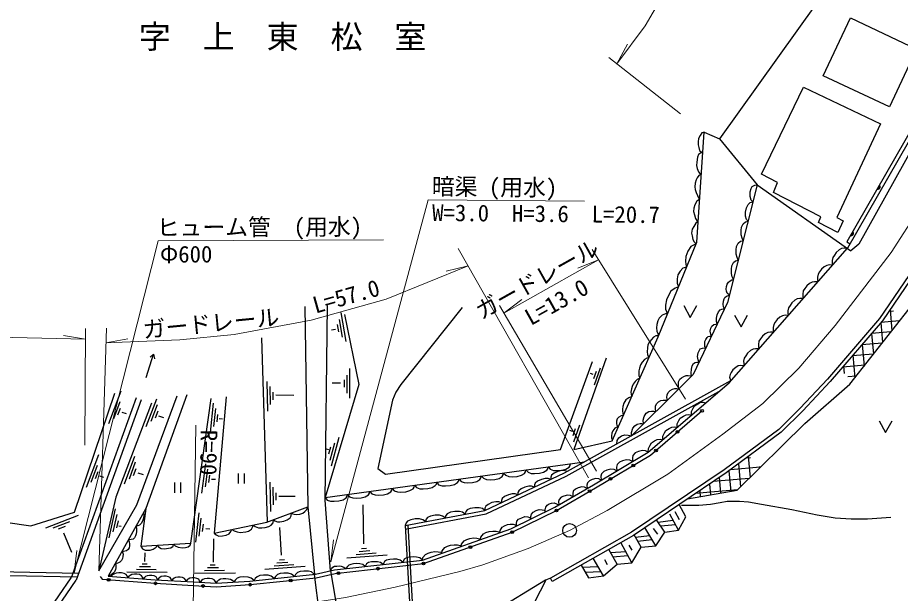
# Model space of a CAD drawing. Units: millimetres at full size, sheet at 1:1000; details may follow other scales. Extents: x 40000 to 680000, y 20000 to 380000.
# Drawn here: x 404575 to 501259, y 254556 to 317585 of the extents above; entities that cross this region are included whole.
import ezdxf
from ezdxf.enums import TextEntityAlignment as Align

# ---------------------------------------------------------------- set-up
doc = ezdxf.new("R2010")
doc.units = ezdxf.units.MM
doc.header["$LTSCALE"] = 1000
doc.linetypes.add('CHAIN', pattern=[18.5, 12, -1.5, 3.5, -1.5])
for name, color, linetype, lineweight in [('M-BGD', 7, 'Continuous', 25), ('M-BMK', 2, 'CHAIN', 13), ('M-BMK-SRVR', 3, 'Continuous', 25), ('M-STR-HTXT', 7, 'Continuous', 13)]:
    doc.layers.add(name, color=color, linetype=linetype, lineweight=lineweight)
doc.layers.add('M-BMK-HTXT', color=7, linetype='Continuous')
doc.styles.add('ＭＳ ゴシック', font='')
doc.styles.get('ＭＳ ゴシック').set_extended_font_data('MS Gothic')

msp = doc.modelspace()

# ---------------------------------------------------------------- hatches: boundary and pattern name
at = {"layer": 'M-BGD'}
for points in [[(498996, 299285), (498681, 298744, 0.84072)], [(496078, 294202), (495762, 293662, 0.84072)]]:
    msp.add_hatch(color=256, dxfattribs=at).paths.add_polyline_path(points)

# ---------------------------------------------------------------- linework, layer by layer
for p, q in [((495404, 293035), (495751, 292836)), ((439964, 285303), (440524, 282111)), ((500527, 285460), (499981, 285412)), ((500133, 285636), (500337, 283311)), ((439792, 284545), (440133, 282605)), ((501184, 284388), (499127, 284208)), ((439403, 283455), (438945, 283375)), ((439587, 283982), (439727, 283180)), ((499129, 284210), (499321, 282019)), ((431929, 262344), (431310, 282517)), ((500230, 283176), (498082, 282988)), ((498104, 283014), (498304, 280727)), ((499276, 281963), (497036, 281767)), ((497080, 281817), (497288, 279435)), ((419471, 280736), (419097, 280397)), ((498322, 280750), (495991, 280546)), ((496055, 280621), (496272, 278143)), ((497368, 279537), (494945, 279325)), ((495030, 279425), (495101, 278615)), ((440634, 278459), (440634, 276490)), ((440935, 279177), (440933, 275936)), ((467613, 278533), (467319, 278624)), ((467925, 278826), (467658, 278057)), ((468378, 279218), (467734, 277357)), ((431988, 274512), (431922, 277752)), ((439951, 277553), (439017, 277563)), ((440334, 277941), (440334, 277126)), ((496414, 278324), (495489, 278244)), ((414565, 273139), (415912, 276714)), ((432274, 275235), (432233, 277205)), ((432563, 275760), (432546, 276574)), ((417551, 275957), (410436, 256270)), ((418115, 275753), (410974, 255994)), ((418668, 272823), (419804, 275858)), ((432860, 276279), (434818, 276256)), ((415098, 273705), (415793, 275548)), ((415562, 274084), (415849, 274846)), ((419200, 273390), (419891, 275234)), ((425680, 272155), (426032, 275376)), ((426056, 272835), (426270, 274793)), ((415990, 274382), (416450, 274228)), ((419663, 273770), (419949, 274533)), ((420014, 273985), (420548, 273795)), ((426411, 273318), (426499, 274128)), ((426654, 273698), (427026, 273648)), ((466099, 272970), (465455, 271109)), ((465334, 272284), (465040, 272376)), ((465646, 272578), (465380, 271808)), ((439284, 270990), (438757, 269092)), ((439765, 271601), (438898, 268479)), ((412104, 266176), (413452, 269750)), ((438665, 270253), (438412, 270324)), ((438856, 270570), (438638, 269786)), ((416276, 266528), (417413, 269563)), ((416808, 267095), (417499, 268939)), ((484851, 269408), (484375, 269366)), ((484603, 269534), (484803, 267245)), ((412638, 266741), (413333, 268584)), ((413102, 267121), (413389, 267883)), ((417271, 267475), (417557, 268238)), ((424757, 265535), (425178, 268748)), ((425147, 266207), (425403, 268160)), ((482481, 267967), (482678, 265719)), ((485916, 268372), (482640, 268085)), ((483542, 268751), (483763, 266218)), ((485826, 268460), (485842, 268271)), ((413532, 267421), (413984, 267264)), ((417747, 267760), (418306, 267576)), ((425512, 266682), (425618, 267490)), ((425822, 267067), (426252, 267038)), ((428717, 267690), (428717, 266572)), ((429384, 267690), (429384, 266572)), ((484692, 267135), (480764, 266792)), ((481416, 267231), (481566, 265524)), ((421737, 266689), (421737, 265571)), ((422403, 266689), (422403, 265571)), ((432324, 263504), (432249, 266744)), ((432608, 264228), (432562, 266198)), ((483438, 265896), (478836, 265494)), ((480350, 266513), (480453, 265330)), ((432896, 264754), (432877, 265568)), ((433170, 265189), (434988, 265189)), ((478217, 265077), (478229, 264940)), ((479283, 265795), (479341, 265135)), ((442480, 259965), (442406, 264262)), ((407671, 261732), (411227, 263129)), ((414590, 260642), (415297, 263804)), ((415039, 261276), (415469, 263199)), ((424097, 260151), (424449, 263372)), ((476967, 261456), (476001, 263211)), ((477060, 262616), (476577, 263482)), ((408449, 261715), (410282, 262436)), ((415445, 261717), (415623, 262512)), ((424473, 260831), (424687, 262789)), ((424828, 261314), (424916, 262124)), ((447312, 262047), (448019, 249662)), ((475461, 261263), (474554, 262611)), ((474731, 262347), (476357, 262564)), ((475007, 261937), (476617, 262091)), ((409041, 261626), (409799, 261924)), ((409603, 261186), (410466, 259068)), ((415656, 261948), (415905, 261894)), ((425170, 261672), (425623, 261631)), ((433469, 258739), (433290, 261756)), ((447015, 261992), (447720, 249645)), ((474485, 259746), (473273, 261749)), ((474683, 261039), (474239, 261660)), ((426041, 257974), (426056, 260516)), ((471854, 257885), (470657, 260132)), ((472867, 259607), (472099, 260958)), ((472236, 260717), (473787, 260900)), ((472483, 260283), (474058, 260451)), ((441967, 259148), (443166, 259237)), ((442250, 259470), (442792, 259510)), ((470228, 257753), (469311, 259368)), ((469513, 259013), (471184, 259142)), ((471902, 259277), (471558, 259826)), ((418489, 258973), (418462, 258041)), ((433251, 258213), (433792, 258253)), ((440634, 258447), (445060, 258777)), ((441655, 258824), (443828, 258986)), ((468734, 256476), (467612, 258404)), ((469177, 257670), (468897, 258230)), ((469770, 258560), (471422, 258696)), ((411242, 256736), (370150, 257521)), ((417577, 257205), (419756, 257181)), ((417916, 257501), (419118, 257488)), ((418225, 257798), (418769, 257792)), ((425367, 257373), (426569, 257387)), ((425670, 257676), (426213, 257683)), ((431634, 257190), (436060, 257520)), ((432655, 257567), (434829, 257729)), ((432967, 257891), (434166, 257980)), ((466441, 257407), (468131, 257512)), ((404837, 248129), (410436, 256270)), ((416528, 256916), (420966, 256868)), ((423992, 256756), (428430, 256809)), ((425035, 257069), (427214, 257095)), ((438772, 243372), (437103, 256635)), ((438854, 257026), (441033, 244356)), ((463122, 255856), (462948, 256217)), ((466767, 256860), (468463, 256942)), ((405670, 248282), (410974, 255994))]:
    msp.add_line(p, q, dxfattribs=at)
for points in [[(513774, 341478), (513078, 336639), (512133, 331465), (511352, 327660), (509995, 321657), (509173, 318338), (508379, 315547), (503587, 305070), (496724, 292793), (495839, 292065)], [(520843, 340144), (520125, 335786), (519252, 330857), (517734, 324056), (516453, 319046), (515639, 316209), (508745, 298978), (498969, 284638), (493285, 278001), (490295, 274816), (487936, 272494), (481947, 268070), (471811, 261246), (462948, 256217), (462381, 255991), (456663, 252486), (431350, 249339)], [(520879, 337899), (520519, 335718), (519644, 330778), (518123, 323963), (516840, 318941), (516018, 316080), (509100, 298789), (499287, 284394), (493582, 277734), (490582, 274536), (488197, 272189), (482177, 267743), (472022, 260906), (463122, 255856)], [(496695, 328072), (494161, 322086), (481461, 304306)], [(507460, 316138), (502884, 306068), (495404, 293035)], [(507824, 315972), (503241, 305886), (495461, 292331)], [(469054, 280290), (465498, 270321), (469705, 271245), (474715, 282656), (478977, 293010), (479753, 305062)], [(479753, 305062), (479507, 304965), (479323, 304681), (479152, 304349), (479117, 303995), (479122, 303654), (479170, 303357), (479273, 303046), (479426, 302884), (479609, 302830), (479381, 302758), (479167, 302587), (479041, 302314), (478968, 301749), (478948, 301403), (478997, 301071), (479136, 300695), (479292, 300511), (479457, 300457), (479191, 300305), (479012, 300054), (478886, 299830), (478799, 299452), (478763, 299069), (478795, 298762), (478909, 298435), (479026, 298127), (479132, 297861), (479280, 297715), (478969, 297488), (478748, 297103), (478645, 296719), (478614, 296370), (478702, 296000), (478814, 295600), (478954, 295392), (479122, 295263), (478848, 295082), (478621, 294726), (478462, 294416), (478394, 293997), (478460, 293702), (478522, 293287), (478660, 293054), (478897, 292816), (478319, 292533), (477996, 292020), (477779, 291421), (477713, 290915), (477777, 290541), (477853, 290278), (477440, 290140), (477145, 289825), (476903, 289430), (476823, 288995), (476809, 288532), (476961, 288113), (476594, 287958), (476127, 287654), (475884, 287221), (475633, 286701), (475537, 286115), (475544, 285662), (475749, 285167), (475524, 285146), (475182, 285000), (474858, 284697), (474706, 284406), (474577, 283994), (474561, 283632), (474593, 283270), (474678, 283002), (474761, 282766), (474472, 282738), (474222, 282591), (473955, 282324), (473756, 282025), (473611, 281748), (473551, 281442), (473519, 281013), (473547, 280694), (473704, 280352), (473492, 280296), (473248, 280153), (472997, 279867), (472803, 279563), (472682, 279222), (472630, 278928), (472601, 278647), (472623, 278413), (472718, 278106), (472440, 277961), (472204, 277731), (471978, 277462), (471892, 277207), (471805, 276938), (471752, 276596), (471775, 276345), (471847, 276123), (471512, 275961), (471179, 275736), (470967, 275392), (470853, 275018), (470809, 274711), (470834, 274497), (470875, 274300), (470937, 274049), (470683, 273991), (470415, 273855), (470248, 273658), (470156, 273396), (470157, 273111), (470213, 272959), (470383, 272787), (470193, 272741), (470000, 272624), (469782, 272335), (469675, 272081), (469610, 271799), (469625, 271537), (469676, 271384), (469707, 271245)], [(479753, 305062), (481461, 304306), (485586, 299279), (495839, 292065)], [(485586, 299279), (482332, 286405), (478583, 278523), (477305, 277234), (471811, 271805)], [(477939, 264890), (483383, 265843), (490799, 273166), (495732, 277457), (507213, 292053), (509100, 298789)], [(485112, 297407), (484925, 297603), (484815, 298001), (484814, 298532), (484937, 298880), (485039, 299093), (485310, 299239), (485586, 299279)], [(484576, 295287), (484421, 295494), (484311, 295835), (484286, 296303), (484401, 296760), (484579, 297130), (484823, 297337), (485112, 297407)], [(484040, 293166), (483917, 293441), (483821, 293811), (483821, 294277), (483865, 294639), (484043, 295009), (484287, 295216), (484576, 295287)], [(483505, 291046), (483381, 291320), (483285, 291690), (483285, 292156), (483329, 292519), (483507, 292889), (483751, 293096), (484040, 293166)], [(423124, 276283), (418616, 263861), (414502, 256443), (419653, 256051), (423836, 255819), (426318, 255673), (430023, 255906), (437210, 256646), (439279, 257124), (448927, 258202), (458593, 261608), (463412, 263982), (467656, 266452), (473651, 270003), (482509, 277621), (495461, 292331)], [(495461, 292331), (495107, 292351), (494824, 292302), (494544, 292154), (494237, 291879), (494030, 291590), (493862, 291340), (493796, 290991), (493803, 290734), (493844, 290494)], [(482969, 288926), (482845, 289200), (482749, 289570), (482749, 290036), (482793, 290399), (482971, 290769), (483215, 290976), (483505, 291046)], [(493844, 290494), (493490, 290514), (493206, 290465), (492927, 290317), (492620, 290042), (492413, 289753), (492245, 289503), (492179, 289155), (492186, 288897), (492227, 288658)], [(478397, 278334), (478340, 278663), (478385, 279102), (478461, 279457), (478605, 279729), (478779, 279836), (478954, 279860), (479115, 279868), (479221, 279864), (479121, 280130), (479051, 280494), (479126, 280889), (479206, 281099), (479341, 281309), (479586, 281409), (479827, 281440), (479971, 281441), (479850, 281598), (479838, 281843), (479850, 282129), (479952, 282349), (480100, 282580), (480221, 282674), (480383, 282704), (480579, 282719), (480487, 282922), (480440, 283257), (480491, 283576), (480608, 283802), (480843, 283978), (481032, 284029), (481213, 284053), (481139, 284319), (481126, 284668), (481192, 285056), (481325, 285394), (481530, 285611), (481720, 285679), (481868, 285704), (481997, 285702), (481895, 285919), (481862, 286218), (481878, 286556), (481961, 286794), (482049, 286959), (482209, 287095), (482531, 287193), (482305, 287420), (482206, 287630), (482179, 287864), (482218, 288135), (482294, 288424), (482447, 288638), (482621, 288757), (482812, 288893), (482969, 288926)], [(492227, 288658), (491873, 288678), (491589, 288629), (491310, 288481), (491003, 288206), (490796, 287917), (490628, 287667), (490562, 287318), (490569, 287061), (490610, 286821)], [(490610, 286821), (490256, 286841), (489972, 286792), (489693, 286644), (489385, 286369), (489179, 286080), (489011, 285830), (488945, 285482), (488952, 285224), (488993, 284985)], [(436022, 285971), (436342, 264026), (437103, 256635)], [(438854, 257026), (438271, 264766), (438501, 286061)], [(453254, 285836), (446555, 277429), (445991, 276573), (445626, 275722), (444034, 268217), (444856, 267606), (464019, 270319), (467524, 279925)], [(477538, 286062), (478254, 284767), (478969, 286062)], [(440372, 285096), (441961, 277437), (438274, 265042), (466652, 268946)], [(483092, 285028), (483808, 283732), (484524, 285028)], [(488993, 284985), (488639, 285005), (488355, 284956), (488076, 284808), (487768, 284533), (487561, 284244), (487394, 283994), (487328, 283645), (487335, 283388), (487376, 283148)], [(487376, 283148), (487021, 283168), (486738, 283120), (486458, 282971), (486151, 282696), (485944, 282407), (485776, 282157), (485711, 281809), (485718, 281551), (485758, 281312)], [(418649, 278170), (419471, 280736), (419578, 280242)], [(485758, 281312), (485404, 281332), (485121, 281283), (484841, 281135), (484534, 280860), (484327, 280571), (484159, 280321), (484093, 279972), (484100, 279715), (484141, 279475)], [(484141, 279475), (483787, 279495), (483504, 279447), (483224, 279299), (482917, 279023), (482710, 278734), (482619, 278506), (482561, 278219), (482607, 277989), (482703, 277842)], [(447015, 261992), (455758, 263628), (464465, 267734), (482703, 277842)], [(474490, 274452), (474436, 274728), (474455, 275049), (474560, 275313), (474773, 275505), (475016, 275660), (475297, 275719), (475574, 275722), (475748, 275695), (475688, 275999), (475708, 276284), (475827, 276560), (476057, 276767), (476311, 276928), (476549, 276967), (476778, 276966), (477003, 276935), (476975, 277249), (476963, 277487), (476971, 277698), (477101, 277996), (477292, 278134), (477555, 278291), (477783, 278388), (478026, 278399), (478276, 278386), (478397, 278334)], [(447038, 261589), (455882, 263244), (464648, 267378), (481382, 276653)], [(368338, 257299), (374198, 260457), (384369, 261838), (390717, 262577), (394527, 262810), (400437, 262752), (406002, 261950), (410818, 263448), (415233, 276463)], [(419245, 275360), (415326, 265101), (413479, 257006), (417613, 264237), (422050, 276169)], [(418616, 263861), (418069, 259722), (423542, 260063), (425779, 275872)], [(427426, 276067), (426112, 261133), (431881, 262334), (436342, 264026)], [(478377, 274067), (478393, 274478), (478563, 274843), (478716, 275081), (479073, 275319), (479362, 275472), (479664, 275504), (479952, 275422)], [(413615, 256389), (413850, 256091), (419627, 255651), (423813, 255420), (426319, 255273), (430056, 255507), (437276, 256250), (439347, 256729), (449017, 257810), (458748, 261239), (463601, 263630), (467858, 266107), (473885, 269677), (479532, 274533)], [(470208, 270917), (470228, 271283), (470407, 271594), (470728, 271807), (471087, 271897), (471462, 271883), (471811, 271805), (471807, 272168), (471974, 272653), (472166, 272902), (472439, 273095), (472752, 273143), (472929, 273134), (473127, 273105), (473086, 273498), (473217, 273924), (473433, 274265), (473728, 274455), (474004, 274494), (474265, 274504), (474490, 274452)], [(476801, 272713), (476818, 273123), (476988, 273488), (477141, 273726), (477498, 273964), (477787, 274117), (478089, 274149), (478377, 274067)], [(475226, 271358), (475243, 271768), (475413, 272133), (475566, 272371), (475923, 272609), (476212, 272762), (476513, 272794), (476801, 272713)], [(498928, 273450), (499643, 272155), (500359, 273450)], [(473651, 270003), (473668, 270413), (473838, 270778), (473991, 271016), (474348, 271254), (474637, 271407), (474938, 271440), (475226, 271358)], [(473651, 270003), (473348, 270164), (473000, 270194), (472561, 270084), (472230, 269926), (471967, 269662), (471904, 269405), (471932, 268984)], [(471932, 268984), (471628, 269146), (471280, 269175), (470841, 269065), (470511, 268907), (470247, 268644), (470185, 268387), (470212, 267966)], [(457807, 267729), (458036, 267486), (458383, 267346), (458760, 267324), (459286, 267360), (459748, 267481), (460089, 267694), (460207, 267866), (460249, 268065)], [(460249, 268065), (460478, 267822), (460825, 267682), (461201, 267660), (461727, 267696), (462189, 267817), (462530, 268030), (462649, 268201), (462690, 268401)], [(462690, 268401), (462919, 268158), (463266, 268018), (463643, 267996), (464169, 268032), (464631, 268153), (464972, 268366), (465090, 268537), (465132, 268737)], [(464743, 267888), (464475, 267991), (464159, 267988), (463738, 267886), (463324, 267695), (463058, 267483), (462972, 267287), (462967, 267028)], [(470212, 267966), (469909, 268127), (469561, 268157), (469122, 268047), (468792, 267889), (468528, 267625), (468465, 267368), (468493, 266947)], [(450482, 266721), (450688, 266452), (451058, 266338), (451435, 266317), (451961, 266352), (452423, 266473), (452764, 266686), (452882, 266858), (452924, 267057)], [(452924, 267057), (453153, 266814), (453500, 266674), (453876, 266653), (454402, 266688), (454864, 266809), (455205, 267022), (455324, 267194), (455365, 267393)], [(455365, 267393), (455594, 267150), (455941, 267010), (456318, 266989), (456844, 267024), (457306, 267145), (457647, 267358), (457765, 267530), (457807, 267729)], [(462967, 267028), (462673, 267141), (462357, 267139), (461936, 267036), (461522, 266845), (461256, 266633), (461170, 266437), (461165, 266178)], [(468493, 266947), (468220, 267093), (467907, 267119), (467512, 267020), (467214, 266878), (466977, 266641), (466921, 266409), (466945, 266039)], [(443157, 265714), (443363, 265444), (443733, 265331), (444110, 265309), (444636, 265345), (445098, 265465), (445439, 265679), (445557, 265850), (445599, 266050)], [(445599, 266050), (445805, 265780), (446175, 265666), (446551, 265645), (447077, 265681), (447539, 265801), (447880, 266014), (447999, 266186), (448040, 266385)], [(448040, 266385), (448269, 266142), (448616, 266002), (448993, 265981), (449519, 266016), (449981, 266137), (450322, 266350), (450440, 266522), (450482, 266721)], [(461165, 266178), (460870, 266292), (460554, 266289), (460133, 266186), (459719, 265995), (459453, 265783), (459368, 265587), (459363, 265328)], [(466945, 266039), (466672, 266186), (466359, 266212), (465964, 266113), (465666, 265971), (465429, 265734), (465373, 265502), (465397, 265138)], [(438274, 265042), (438480, 264772), (438850, 264659), (439226, 264637), (439752, 264673), (440214, 264794), (440555, 265007), (440674, 265179), (440715, 265378)], [(440715, 265378), (440922, 265108), (441291, 264995), (441668, 264973), (442194, 265009), (442656, 265130), (442997, 265343), (443115, 265514), (443157, 265714)], [(459363, 265328), (459068, 265442), (458752, 265439), (458331, 265336), (457917, 265145), (457651, 264933), (457565, 264737), (457560, 264478)], [(465397, 265138), (465123, 265284), (464810, 265311), (464415, 265212), (464118, 265070), (463881, 264833), (463824, 264601), (463848, 264236)], [(411099, 256339), (366573, 257189), (318625, 258029), (332577, 264419)], [(426112, 261133), (426309, 260943), (426616, 260833), (427025, 260840), (427398, 260921), (427742, 261081), (427939, 261309), (428045, 261535), (428308, 261407), (428625, 261279), (428930, 261226), (429565, 261284), (429851, 261370), (430179, 261599), (430302, 261817), (430359, 262017), (430594, 261870), (430972, 261732), (431307, 261727), (431695, 261759), (432094, 261866), (432346, 262032), (432550, 262279), (432586, 262601), (432760, 262484), (433024, 262397), (433289, 262375), (433748, 262447), (434079, 262589), (434410, 262809), (434518, 263026), (434564, 263351), (434705, 263246), (434878, 263219), (435162, 263191), (435497, 263231), (435809, 263325), (436041, 263506), (436250, 263749), (436342, 264026)], [(457560, 264478), (457265, 264592), (456949, 264589), (456528, 264486), (456114, 264295), (455848, 264083), (455763, 263887), (455758, 263628)], [(462388, 263478), (462365, 263715), (462416, 263986), (462569, 264202), (462809, 264352), (463060, 264425), (463340, 264448), (463609, 264371), (463848, 264236)], [(466292, 257655), (467119, 256271), (468734, 256476), (470228, 257753), (471854, 257885), (472867, 259607), (474485, 259746), (475461, 261263), (476967, 261456), (477774, 262925), (477022, 264272)], [(477278, 264197), (479187, 264205), (480472, 264331), (481506, 264505), (482278, 264631), (483633, 264632), (484644, 264584), (486052, 264322), (489357, 263722), (492157, 263142), (494112, 262827), (495890, 262701), (497668, 262726), (500216, 262902)], [(418369, 263415), (418400, 263101), (418363, 262797), (418260, 262468), (418115, 262187), (417929, 262019), (417756, 261942), (417549, 261936), (417600, 261579), (417609, 261328), (417566, 261076), (417493, 260839), (417387, 260627), (417222, 260486), (416997, 260442), (416712, 260427), (416800, 260195), (416830, 259966), (416835, 259764), (416778, 259532), (416672, 259361), (416479, 259211), (416176, 259154), (416014, 259169), (416122, 258829), (416109, 258599), (416072, 258358), (415936, 258159), (415774, 257973), (415607, 257886), (415432, 257837), (415284, 257852)], [(451407, 262814), (451124, 263018), (450784, 263104), (450302, 263112), (449803, 263023), (449458, 262871), (449311, 262684), (449232, 262407)], [(453583, 263221), (453299, 263425), (452959, 263511), (452477, 263520), (451979, 263430), (451633, 263278), (451486, 263091), (451407, 262814)], [(455758, 263628), (455474, 263832), (455134, 263918), (454653, 263927), (454154, 263838), (453808, 263685), (453661, 263498), (453583, 263221)], [(460798, 262695), (460797, 262981), (460851, 263222), (461032, 263443), (461377, 263608), (461701, 263739), (462038, 263705), (462249, 263646), (462388, 263478)], [(449232, 262407), (448949, 262611), (448608, 262697), (448127, 262705), (447628, 262616), (447283, 262463), (447136, 262277), (447015, 261992)], [(457381, 261181), (457410, 261418), (457662, 261795), (457914, 261943), (458225, 262083), (458523, 262135), (458841, 262123), (459065, 262046), (459209, 261912)], [(459209, 261912), (459214, 262201), (459267, 262442), (459448, 262663), (459793, 262828), (460117, 262959), (460455, 262925), (460650, 262860), (460798, 262695)], [(455267, 260437), (455300, 260699), (455591, 261060), (455872, 261200), (456223, 261311), (456621, 261364), (456985, 261352), (457267, 261285), (457381, 261181)], [(453154, 259692), (453187, 259954), (453478, 260315), (453758, 260455), (454110, 260566), (454508, 260619), (454871, 260608), (455154, 260540), (455267, 260437)], [(418069, 259722), (418259, 259446), (418554, 259295), (419088, 259270), (419433, 259408), (419750, 259595), (419858, 259834), (420012, 259650), (420284, 259472), (420646, 259443), (421110, 259492), (421366, 259556), (421609, 259721), (421662, 259946), (421822, 259754), (422149, 259611), (422638, 259556), (422942, 259572), (423269, 259647), (423477, 259844), (423542, 260063)], [(448927, 258202), (448960, 258465), (449251, 258825), (449531, 258966), (449883, 259077), (450281, 259129), (450644, 259118), (450927, 259050), (451040, 258947)], [(451040, 258947), (451073, 259209), (451364, 259570), (451645, 259710), (451996, 259822), (452394, 259874), (452758, 259863), (453040, 259795), (453154, 259692)], [(446763, 257960), (446457, 258186), (446102, 258287), (445752, 258298), (445343, 258273), (444989, 258188), (444766, 258038), (444668, 257887), (444600, 257719)], [(448927, 258202), (448620, 258428), (448266, 258529), (447916, 258540), (447506, 258515), (447153, 258430), (446929, 258279), (446832, 258129), (446763, 257960)], [(415284, 257852), (415328, 257589), (415325, 257356), (415283, 257159), (415200, 256926), (414998, 256725), (414783, 256552), (414502, 256443)], [(438854, 257026), (438964, 257245), (439111, 257420), (439262, 257513), (439526, 257544), (439790, 257551), (440019, 257529), (440288, 257429), (440530, 257264)], [(442652, 257501), (442376, 257704), (442058, 257795), (441742, 257805), (441374, 257783), (441056, 257706), (440838, 257630), (440693, 257490), (440530, 257264)], [(444600, 257719), (444324, 257922), (444005, 258013), (443689, 258023), (443321, 258000), (443003, 257923), (442802, 257788), (442714, 257653), (442652, 257501)], [(416652, 256279), (416564, 256460), (416451, 256630), (416233, 256744), (415942, 256794), (415662, 256794), (415371, 256760), (415169, 256706), (414981, 256581), (414805, 256420)], [(418356, 256149), (418268, 256320), (418155, 256490), (417937, 256604), (417647, 256654), (417366, 256654), (417075, 256621), (416901, 256520), (416764, 256420), (416652, 256279)], [(419914, 256036), (419834, 256213), (419731, 256368), (419533, 256471), (419269, 256517), (419014, 256517), (418749, 256486), (418591, 256395), (418467, 256304), (418356, 256149)], [(421471, 255950), (421392, 256122), (421289, 256277), (421091, 256380), (420826, 256425), (420571, 256425), (420307, 256395), (420149, 256304), (420024, 256213), (419914, 256036)], [(423029, 255864), (422949, 256030), (422847, 256185), (422648, 256289), (422384, 256334), (422129, 256334), (421865, 256304), (421707, 256213), (421582, 256122), (421471, 255950)], [(424587, 255775), (424507, 255939), (424404, 256094), (424206, 256197), (423942, 256243), (423687, 256243), (423422, 256212), (423264, 256121), (423140, 256030), (423029, 255864)], [(430476, 255953), (430157, 256222), (429814, 256329), (429322, 256347), (428916, 256326), (428622, 256213), (428391, 256012), (428252, 255795)], [(432685, 256180), (432356, 256437), (432009, 256531), (431517, 256531), (431112, 256495), (430823, 256372), (430599, 256163), (430476, 255953)], [(434894, 256407), (434565, 256665), (434218, 256759), (433726, 256759), (433321, 256723), (433032, 256600), (432807, 256390), (432685, 256180)], [(437103, 256635), (436774, 256892), (436426, 256986), (435935, 256986), (435530, 256950), (435240, 256827), (435016, 256617), (434894, 256407)], [(426318, 255673), (426229, 255856), (426115, 256028), (425894, 256143), (425601, 256193), (425317, 256193), (425023, 256160), (424848, 256058), (424710, 255957), (424587, 255775)], [(426318, 255673), (426473, 255895), (426621, 256039), (426782, 256130), (427095, 256167), (427380, 256184), (427677, 256150), (427878, 256101), (428060, 255985), (428252, 255795)], [(454371, 235867), (458013, 247395), (462466, 256024)]]:
    msp.add_lwpolyline(points, dxfattribs=at)
for points in [[(495782, 317558), (503044, 314145), (500071, 307819), (492809, 311232)], [(486044, 300461), (490640, 309975), (499068, 305958), (494305, 295714), (494984, 295334), (494417, 294068), (492302, 295151), (492547, 295771), (487374, 298434), (487799, 299521)]]:
    msp.add_lwpolyline(points, close=True, dxfattribs=at)
for centre in [(479532, 274533), (476861, 272236), (474494, 270201), (472011, 268566), (469516, 267089), (467231, 265742), (463601, 263630), (458748, 261239), (454162, 259623), (444042, 257254), (449017, 257810), (439717, 256771), (414541, 256038), (419688, 255648), (424880, 255357), (430056, 255507), (434479, 255963)]:
    msp.add_circle(centre, 150, dxfattribs=at)
at = {"layer": 'M-BMK'}
msp.add_lwpolyline([(395168, 253306), (423791, 252851), (431041, 252909), (434561, 253174), (440492, 254086), (445912, 255241), (453013, 256949), (455542, 257660), (460508, 259459), (465030, 261441), (469128, 263613), (475777, 267600), (481812, 271969), (486194, 275354), (490156, 279219), (494116, 283863), (500240, 291868), (503358, 296702), (505950, 301060), (507504, 304330), (510365, 312043), (512407, 318582), (513911, 324965), (516915, 340656)], dxfattribs=at)
at = {"layer": 'M-BMK-SRVR'}
msp.add_circle((465030, 261441), 750, dxfattribs=at)
at = {"layer": 'M-STR-HTXT'}
for p, q in [((470201, 312527), (471382, 314679)), ((477166, 307073), (469333, 313207)), ((452838, 292300), (467118, 267190)), ((467503, 292187), (477735, 275803)), ((457838, 285244), (468204, 291064)), ((468204, 291064), (465917, 290171)), ((453909, 290417), (451528, 289820)), ((457838, 285244), (459791, 286732)), ((467969, 267931), (457359, 286063)), ((412010, 282381), (371226, 283369)), ((412018, 283561), (411930, 270790)), ((414291, 283578), (413479, 257006)), ((412010, 282381), (409588, 282781)), ((414242, 281982), (416657, 282426)), ((424091, 272968), (423791, 252851)), ((438871, 257994), (439173, 260430)), ((410782, 256792), (411046, 259233))]:
    msp.add_line(p, q, dxfattribs=at)
for points in [[(483553, 346723), (483113, 342650), (482230, 336370), (481416, 333127), (480581, 330823), (479085, 326924), (477689, 324205), (473306, 316683), (470201, 312527)], [(438871, 257994), (449549, 297645), (466659, 297478)], [(444637, 293259), (419970, 293148), (410782, 256792)], [(453909, 290417), (444943, 286780), (436709, 284472), (428294, 282900), (422324, 282323), (414242, 281982)]]:
    msp.add_lwpolyline(points, dxfattribs=at)

# ---------------------------------------------------------------- texts
at = {"layer": 'M-BMK-HTXT', "style": 'ＭＳ ゴシック'}
msp.add_text('字\u3000上\u3000東\u3000松\u3000室', height=2566, dxfattribs=at).set_placement((417850, 313451), align=Align.BOTTOM_LEFT)
at = {"layer": 'M-STR-HTXT', "style": 'ＭＳ ゴシック'}
for s, rotation, p in [('暗渠 (用水)', 359.443, (449927, 297641)), ('W=3.0\u3000H=3.6\u3000L=20.7', 359.443, (449962, 294782)), ('ヒューム管\u3000(用水)', 0.257, (419813, 293147)), ('ガードレール', 29.311, (455643, 284011)), ('Φ600', 0.257, (420165, 290208)), ('L=57.0', 15.663, (437346, 284650)), ('L=13.0', 29.311, (461056, 283343)), ('ガードレール', 5.521, (418427, 281946)), ('R=90', 269.147, (424084, 272483))]:
    msp.add_text(s, height=1833, rotation=rotation, dxfattribs=at).set_placement(p, align=Align.BOTTOM_LEFT)

doc.saveas('drawing.dxf')
